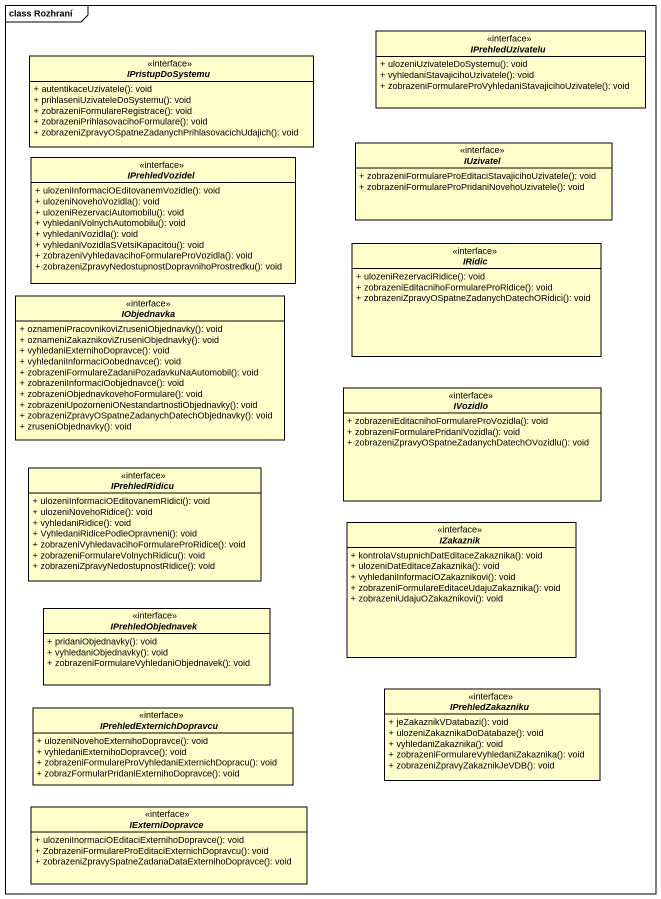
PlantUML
@startuml
mainframe class Rozhraní
hide circle
hide empty members
skinparam classAttributeIconSize 0
interface IPrehledUzivatelu <<interface>> {
  + ulozeniUzivateleDoSystemu(): void
  + vyhledaniStavajicihoUzivatele(): void
  + zobrazeniFormulareProVyhledaniStavajicihoUzivatele(): void
}
interface IPristupDoSystemu <<interface>> {
  + autentikaceUzivatele(): void
  + prihlaseniUzivateleDoSystemu(): void
  + zobrazeniFormulareRegistrace(): void
  + zobrazeniPrihlasovacihoFormulare(): void
  + zobrazeniZpravyOSpatneZadanychPrihlasovacichUdajich(): void
}
interface IPrehledVozidel <<interface>> {
  + ulozeniInformaciOEditovanemVozidle(): void
  + ulozeniNovehoVozidla(): void
  + ulozeniRezervaciAutomobilu(): void
  + vyhledaniVolnychAutomobilu(): void
  + vyhledaniVozidla(): void
  + vyhledaniVozidlaSVetsiKapacitou(): void
  + zobrazeniVyhledavacihoFormulareProVozidla(): void
  + zobrazeniZpravyNedostupnostDopravnihoProstredku(): void
}
interface IUzivatel <<interface>> {
  + zobrazeniFormulareProEditaciStavajicihoUzivatele(): void
  + zobrazeniFormulareProPridaniNovehoUzivatele(): void
}
interface IRidic <<interface>> {
  + ulozeniRezervaciRidice(): void
  + zobrazeniEditacnihoFormulareProRidice(): void
  + zobrazeniZpravyOSpatneZadanychDatechORidici(): void
}
interface IObjednavka <<interface>> {
  + oznameniPracovnikoviZruseniObjednavky(): void
  + oznameniZakaznikoviZruseniObjednavky(): void
  + vyhledaniExternihoDopravce(): void
  + vyhledaniInformaciOobednavce(): void
  + zobrazeniFormulareZadaniPozadavkuNaAutomobil(): void
  + zobrazeniInformaciOobjednavce(): void
  + zobrazeniObjednavkovehoFormulare(): void
  + zobrazeniUpozorneniONestandartnostiObjednavky(): void
  + zobrazeniZpravyOSpatneZadanychDatechObjednavky(): void
  + zruseniObjednavky(): void
}
interface IVozidlo <<interface>> {
  + zobrazeniEditacnihoFormulareProVozidla(): void
  + zobrazeniFormularePridaniVozidla(): void
  + zobrazeniZpravyOSpatneZadanychDatechOVozidlu(): void
}
interface IPrehledRidicu <<interface>> {
  + ulozeniInformaciOEditovanemRidici(): void
  + ulozeniNovehoRidice(): void
  + vyhledaniRidice(): void
  + VyhledaniRidicePodleOpravneni(): void
  + zobrazeniVyhledavacihoFormulareProRidice(): void
  + zobrazeniFormulareVolnychRidicu(): void
  + zobrazeniZpravyNedostupnostRidice(): void
}
interface IZakaznik <<interface>> {
  + kontrolaVstupnichDatEditaceZakaznika(): void
  + ulozeniDatEditaceZakaznika(): void
  + vyhledaniInformaciOZakaznikovi(): void
  + zobrazeniFormulareEditaceUdajuZakaznika(): void
  + zobrazeniUdajuOZakaznikovi(): void
}
interface IPrehledObjednavek <<interface>> {
  + pridaniObjednavky(): void
  + vyhledaniObjednavky(): void
  + zobrazeniFormulareVyhledaniObjednavek(): void
}
interface IPrehledZakazniku <<interface>> {
  + jeZakaznikVDatabazi(): void
  + ulozeniZakaznikaDoDatabaze(): void
  + vyhledaniZakaznika(): void
  + zobrazeniFormulareVyhledaniZakaznika(): void
  + zobrazeniZpravyZakaznikJeVDB(): void
}
interface IPrehledExternichDopravcu <<interface>> {
  + ulozeniNovehoExternihoDopravce(): void
  + vyhledaniExternihoDopravce(): void
  + zobrazeniFormulareProVyhledaniExternichDopracu(): void
  + zobrazFormularPridaniExternihoDopravce(): void
}
interface IExterniDopravce <<interface>> {
  + ulozeniInormaciOEditaciExternihoDopravce(): void
  + ZobrazeniFormulareProEditaciExternichDopravcu(): void
  + zobrazeniZpravySpatneZadanaDataExternihoDopravce(): void
}
@enduml
